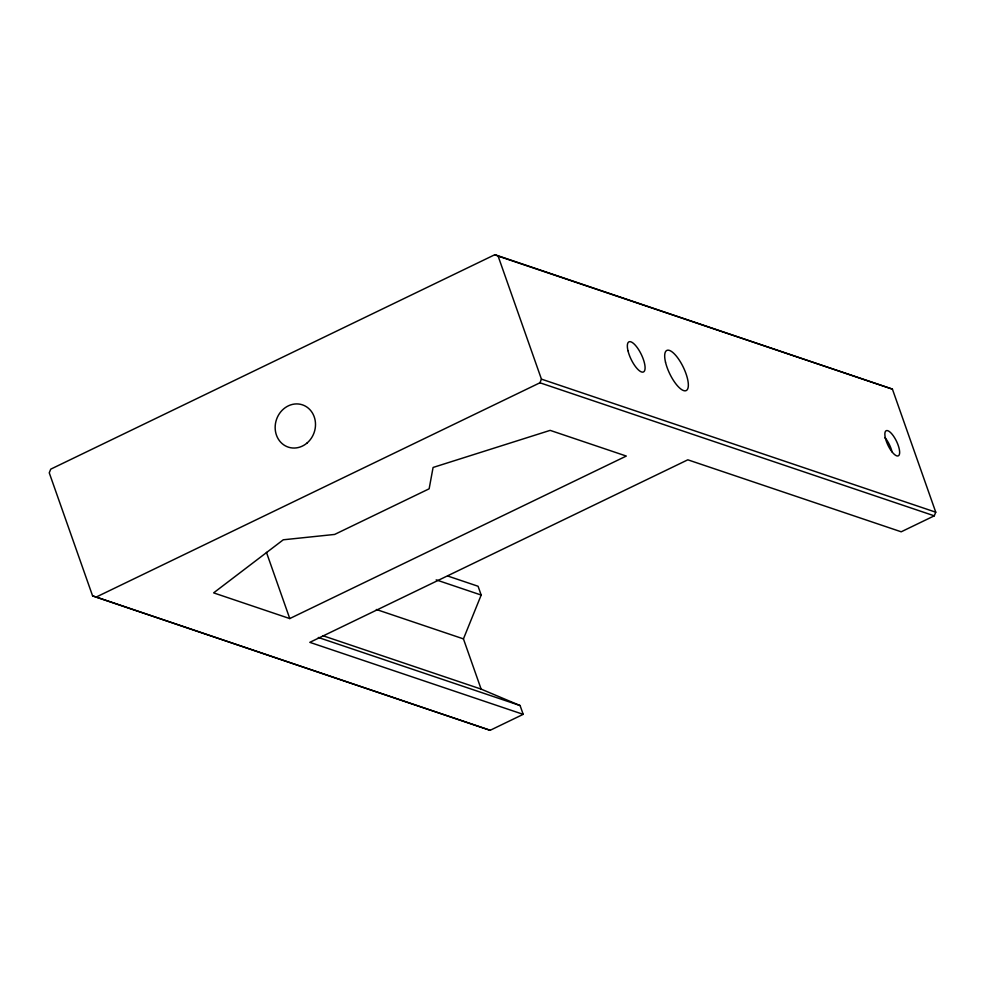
<?xml version="1.0" encoding="UTF-8"?>
<svg xmlns="http://www.w3.org/2000/svg" width="985" height="985" viewBox="0 0 985 985"><rect width="100%" height="100%" fill="white"/><g stroke="black" fill="none" stroke-linecap="round" stroke-linejoin="round"><path stroke-width="1.48" d="M95.828 597.242L539.952 382.783L541.43 379.127L498.102 256.063L494.852 254.696L50.727 469.168L49.25 472.812L92.59 595.876L490.148 730.304L523.183 714.347L520.092 705.555L481.123 689.106L322.92 635.719M481.123 689.106L463.442 638.883L481.185 595.051L478.082 586.26L447.609 575.979M523.183 714.347L309.819 642.343L687.825 459.81L901.201 531.802L934.272 515.832L935.75 512.188L892.41 389.124L494.852 254.696M289.762 618.568L626.3 456.055L550.159 430.371L433.08 467.456L429.14 488.806L334.641 534.436L283.286 539.792L213.622 592.871L289.762 618.568L266.455 552.363M498.102 256.063L892.41 389.124M541.43 379.127L935.75 512.188M539.952 382.783L934.272 515.832M436.183 579.869L481.185 595.051M376.356 609.493L463.442 638.883M318.34 637.48L520.092 705.555M92.59 595.876L490.148 730.304M884.936 437.562A13.938 4.703 64.2 0 1 892.041 451.893M307.049 443.028A22.298 19.922 -71.4 0 0 303.688 405.315A22.298 19.922 -71.4 0 0 275.246 429.595A22.298 19.922 -71.4 0 0 307.049 443.028M665.515 362.197A22.298 7.535 64.2 0 0 685.806 390.725A22.298 7.535 64.2 0 0 678.209 358.54A22.298 7.535 64.2 0 0 665.515 362.197M885.38 438.103A13.938 4.703 64.2 0 0 898.061 455.932A13.938 4.703 64.2 0 0 893.321 435.826A13.938 4.703 64.2 0 0 885.38 438.103M627.962 350.672A16.72 5.651 64.2 0 0 643.18 372.071A16.72 5.651 64.2 0 0 637.48 347.927A16.72 5.651 64.2 0 0 627.962 350.672"/></g></svg>
